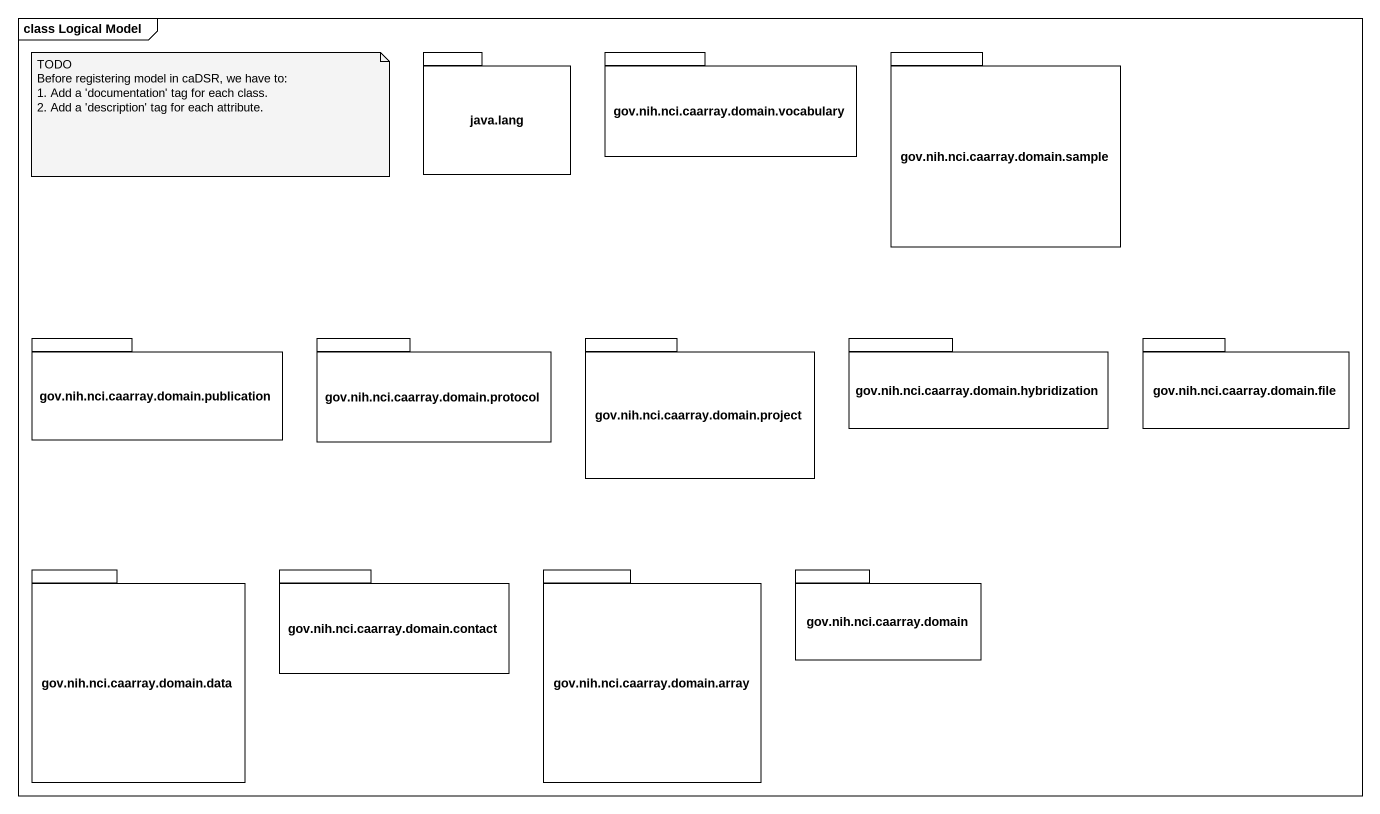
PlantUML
@startuml
mainframe class Logical Model
package "java.lang" as java_lang {
}
package "gov.nih.nci.caarray.domain.vocabulary" as gov_nih_nci_caarray_domain {
}
package "gov.nih.nci.caarray.domain.sample" as gov_nih_nci_caarray_domain_2 {
}
package "gov.nih.nci.caarray.domain.publication" as gov_nih_nci_caarray_domain_3 {
}
package "gov.nih.nci.caarray.domain.protocol" as gov_nih_nci_caarray_domain_4 {
}
package "gov.nih.nci.caarray.domain.project" as gov_nih_nci_caarray_domain_5 {
}
package "gov.nih.nci.caarray.domain.hybridization" as gov_nih_nci_caarray_domain_6 {
}
package "gov.nih.nci.caarray.domain.file" as gov_nih_nci_caarray_domain_7 {
}
package "gov.nih.nci.caarray.domain.data" as gov_nih_nci_caarray_domain_8 {
}
package "gov.nih.nci.caarray.domain.contact" as gov_nih_nci_caarray_domain_9 {
}
package "gov.nih.nci.caarray.domain.array" as gov_nih_nci_caarray_domain_10 {
}
package "gov.nih.nci.caarray.domain" as gov_nih_nci_caarray_domain_11 {
}
note as N1
  TODO
  Before registering model in caDSR, we have to:
  1. Add a 'documentation' tag for each class.
  2. Add a 'description' tag for each attribute.
end note
@enduml
